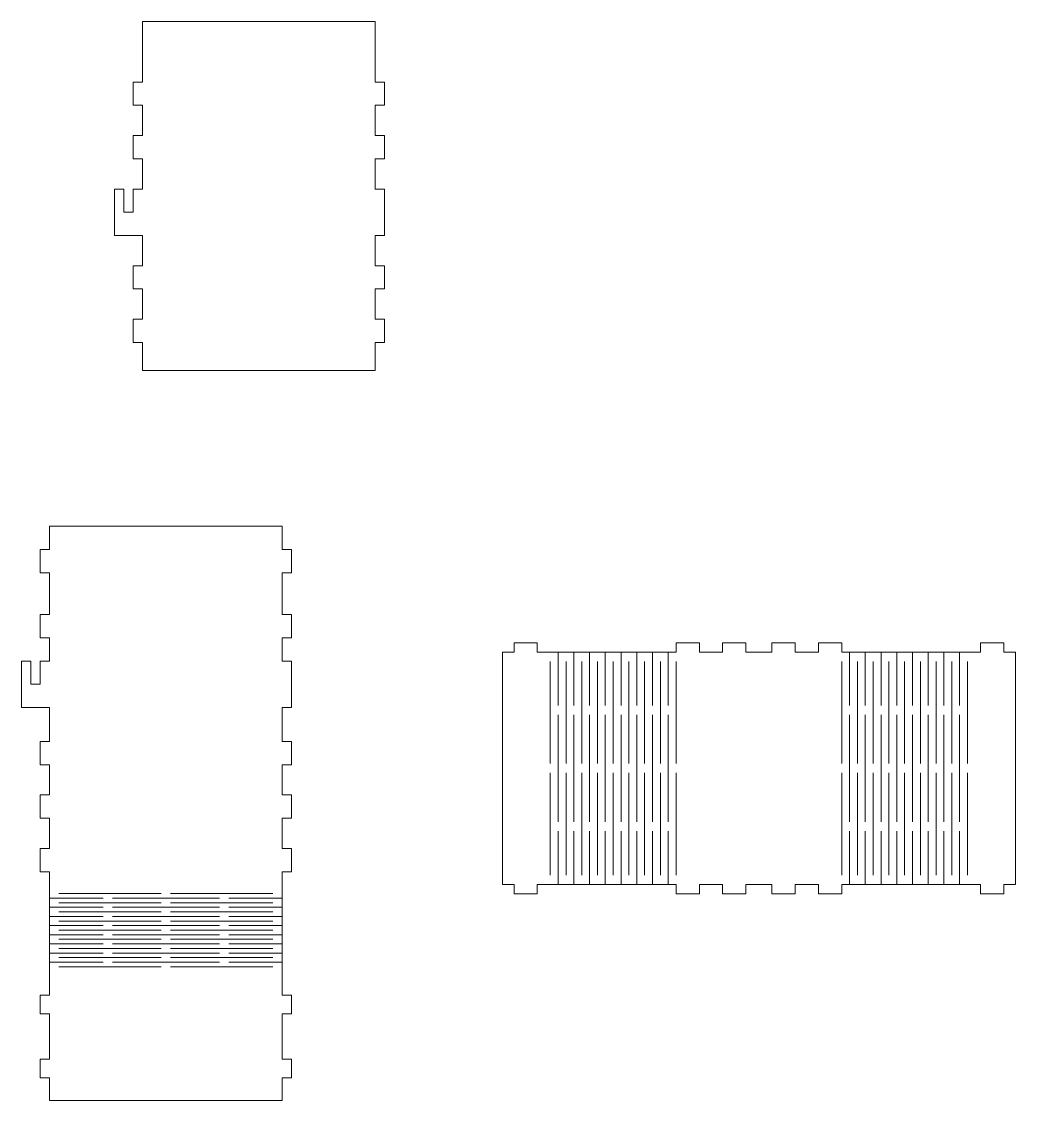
# Model space of a CAD drawing. Header units: millimetres. Extents: x -922 to 947, y -359 to 935.
# Drawn here: x -452.7 to -25.6, y 470.6 to 934.6 of the extents above; entities that cross this region are included whole.
import ezdxf

# ---------------------------------------------------------------- set-up
doc = ezdxf.new("R2010")
doc.units = ezdxf.units.MM
doc.header["$MEASUREMENT"] = 0
doc.layers.add('Layer 1', color=7, linetype='Continuous')

msp = doc.modelspace()

# ---------------------------------------------------------------- linework, layer by layer
at = {"layer": 'Layer 1', "color": 175, "lineweight": 18}
for points, knots in [([(-300.7872, 806.5556), (-300.7872, 806.5556), (-296.7871, 806.5556), (-296.7871, 806.5556), (-296.7871, 806.5556), (-296.7871, 806.5556), (-296.7871, 796.5556), (-296.7871, 796.5556), (-296.7871, 796.5556), (-296.7871, 796.5556), (-300.7872, 796.5556), (-300.7872, 796.5556), (-300.7872, 796.5556), (-300.7872, 796.5556), (-300.7872, 784.5556), (-300.7872, 784.5556), (-300.7872, 784.5556), (-300.7872, 784.5556), (-400.7871, 784.5556), (-400.7871, 784.5556), (-400.7871, 784.5556), (-400.7871, 784.5556), (-400.7871, 796.5556), (-400.7871, 796.5556), (-400.7871, 796.5556), (-400.7871, 796.5556), (-404.7871, 796.5556), (-404.7871, 796.5556), (-404.7871, 796.5556), (-404.7871, 796.5556), (-404.7871, 806.5556), (-404.7871, 806.5556), (-404.7871, 806.5556), (-404.7871, 806.5556), (-400.7871, 806.5556), (-400.7871, 806.5556), (-400.7871, 806.5556), (-400.7871, 806.5556), (-400.7871, 819.5556), (-400.7871, 819.5556), (-400.7871, 819.5556), (-400.7871, 819.5556), (-404.7871, 819.5556), (-404.7871, 819.5556), (-404.7871, 819.5556), (-404.7871, 819.5556), (-404.7871, 829.5556), (-404.7871, 829.5556), (-404.7871, 829.5556), (-404.7871, 829.5556), (-400.7871, 829.5556), (-400.7871, 829.5556), (-400.7871, 829.5556), (-400.7871, 829.5556), (-400.7871, 842.5556), (-400.7871, 842.5556), (-400.7871, 842.5556), (-400.7871, 842.5556), (-404.7871, 842.5556), (-404.7871, 842.5556), (-404.7871, 842.5556), (-404.7871, 842.5556), (-412.7872, 842.5556), (-412.7872, 842.5556), (-412.7872, 842.5556), (-412.7872, 842.5556), (-412.7872, 862.5556), (-412.7872, 862.5556), (-412.7872, 862.5556), (-412.7872, 862.5556), (-408.7871, 862.5556), (-408.7871, 862.5556), (-408.7871, 862.5556), (-408.7871, 862.5556), (-408.7871, 852.5556), (-408.7871, 852.5556), (-408.7871, 852.5556), (-408.7871, 852.5556), (-404.7871, 852.5556), (-404.7871, 852.5556), (-404.7871, 852.5556), (-404.7871, 852.5556), (-404.7871, 862.5556), (-404.7871, 862.5556), (-404.7871, 862.5556), (-404.7871, 862.5556), (-400.7871, 862.5556), (-400.7871, 862.5556), (-400.7871, 862.5556), (-400.7871, 862.5556), (-400.7871, 875.5556), (-400.7871, 875.5556), (-400.7871, 875.5556), (-400.7871, 875.5556), (-404.7871, 875.5556), (-404.7871, 875.5556), (-404.7871, 875.5556), (-404.7871, 875.5556), (-404.7871, 885.5556), (-404.7871, 885.5556), (-404.7871, 885.5556), (-404.7871, 885.5556), (-400.7871, 885.5556), (-400.7871, 885.5556), (-400.7871, 885.5556), (-400.7871, 885.5556), (-400.7871, 898.5556), (-400.7871, 898.5556), (-400.7871, 898.5556), (-400.7871, 898.5556), (-404.7871, 898.5556), (-404.7871, 898.5556), (-404.7871, 898.5556), (-404.7871, 898.5556), (-404.7871, 908.5556), (-404.7871, 908.5556), (-404.7871, 908.5556), (-404.7871, 908.5556), (-400.7871, 908.5556), (-400.7871, 908.5556), (-400.7871, 908.5556), (-400.7871, 908.5556), (-400.7871, 934.5556), (-400.7871, 934.5556), (-400.7871, 934.5556), (-400.7871, 934.5556), (-300.7872, 934.5556), (-300.7872, 934.5556), (-300.7872, 934.5556), (-300.7872, 934.5556), (-300.7872, 908.5556), (-300.7872, 908.5556), (-300.7872, 908.5556), (-300.7872, 908.5556), (-296.7871, 908.5556), (-296.7871, 908.5556), (-296.7871, 908.5556), (-296.7871, 908.5556), (-296.7871, 898.5556), (-296.7871, 898.5556), (-296.7871, 898.5556), (-296.7871, 898.5556), (-300.7872, 898.5556), (-300.7872, 898.5556), (-300.7872, 898.5556), (-300.7872, 898.5556), (-300.7872, 885.5556), (-300.7872, 885.5556), (-300.7872, 885.5556), (-300.7872, 885.5556), (-296.7871, 885.5556), (-296.7871, 885.5556), (-296.7871, 885.5556), (-296.7871, 885.5556), (-296.7871, 875.5556), (-296.7871, 875.5556), (-296.7871, 875.5556), (-296.7871, 875.5556), (-300.7872, 875.5556), (-300.7872, 875.5556), (-300.7872, 875.5556), (-300.7872, 875.5556), (-300.7872, 862.5556), (-300.7872, 862.5556), (-300.7872, 862.5556), (-300.7872, 862.5556), (-296.7871, 862.5556), (-296.7871, 862.5556), (-296.7871, 862.5556), (-296.7871, 862.5556), (-296.7871, 842.5556), (-296.7871, 842.5556), (-296.7871, 842.5556), (-296.7871, 842.5556), (-300.7872, 842.5556), (-300.7872, 842.5556), (-300.7872, 842.5556), (-300.7872, 842.5556), (-300.7872, 829.5556), (-300.7872, 829.5556), (-300.7872, 829.5556), (-300.7872, 829.5556), (-296.7871, 829.5556), (-296.7871, 829.5556), (-296.7871, 829.5556), (-296.7871, 829.5556), (-296.7871, 819.5556), (-296.7871, 819.5556), (-296.7871, 819.5556), (-296.7871, 819.5556), (-300.7872, 819.5556), (-300.7872, 819.5556), (-300.7872, 819.5556), (-300.7872, 819.5556), (-300.7872, 806.5556), (-300.7872, 806.5556)], [0, 0, 0, 0, 0.02, 0.02, 0.02, 0.02, 0.04, 0.04, 0.04, 0.04, 0.06, 0.06, 0.06, 0.06, 0.08, 0.08, 0.08, 0.08, 0.1, 0.1, 0.1, 0.1, 0.12, 0.12, 0.12, 0.12, 0.14, 0.14, 0.14, 0.14, 0.16, 0.16, 0.16, 0.16, 0.18, 0.18, 0.18, 0.18, 0.2, 0.2, 0.2, 0.2, 0.22, 0.22, 0.22, 0.22, 0.24, 0.24, 0.24, 0.24, 0.26, 0.26, 0.26, 0.26, 0.28, 0.28, 0.28, 0.28, 0.3, 0.3, 0.3, 0.3, 0.32, 0.32, 0.32, 0.32, 0.34, 0.34, 0.34, 0.34, 0.36, 0.36, 0.36, 0.36, 0.38, 0.38, 0.38, 0.38, 0.4, 0.4, 0.4, 0.4, 0.42, 0.42, 0.42, 0.42, 0.44, 0.44, 0.44, 0.44, 0.46, 0.46, 0.46, 0.46, 0.48, 0.48, 0.48, 0.48, 0.5, 0.5, 0.5, 0.5, 0.52, 0.52, 0.52, 0.52, 0.54, 0.54, 0.54, 0.54, 0.56, 0.56, 0.56, 0.56, 0.58, 0.58, 0.58, 0.58, 0.6, 0.6, 0.6, 0.6, 0.62, 0.62, 0.62, 0.62, 0.64, 0.64, 0.64, 0.64, 0.66, 0.66, 0.66, 0.66, 0.68, 0.68, 0.68, 0.68, 0.7, 0.7, 0.7, 0.7, 0.72, 0.72, 0.72, 0.72, 0.74, 0.74, 0.74, 0.74, 0.76, 0.76, 0.76, 0.76, 0.78, 0.78, 0.78, 0.78, 0.8, 0.8, 0.8, 0.8, 0.82, 0.82, 0.82, 0.82, 0.84, 0.84, 0.84, 0.84, 0.86, 0.86, 0.86, 0.86, 0.88, 0.88, 0.88, 0.88, 0.9, 0.9, 0.9, 0.9, 0.92, 0.92, 0.92, 0.92, 0.94, 0.94, 0.94, 0.94, 0.96, 0.96, 0.96, 0.96, 1, 1, 1, 1]), ([(-440.7295, 717.5556), (-440.7295, 717.5556), (-340.7295, 717.5556), (-340.7295, 717.5556), (-340.7295, 717.5556), (-340.7295, 717.5556), (-340.7295, 707.5556), (-340.7295, 707.5556), (-340.7295, 707.5556), (-340.7295, 707.5556), (-336.7296, 707.5556), (-336.7296, 707.5556), (-336.7296, 707.5556), (-336.7296, 707.5556), (-336.7296, 697.5556), (-336.7296, 697.5556), (-336.7296, 697.5556), (-336.7296, 697.5556), (-340.7295, 697.5556), (-340.7295, 697.5556), (-340.7295, 697.5556), (-340.7295, 697.5556), (-340.7295, 679.5556), (-340.7295, 679.5556), (-340.7295, 679.5556), (-340.7295, 679.5556), (-336.7296, 679.5556), (-336.7296, 679.5556), (-336.7296, 679.5556), (-336.7296, 679.5556), (-336.7296, 669.5556), (-336.7296, 669.5556), (-336.7296, 669.5556), (-336.7296, 669.5556), (-340.7295, 669.5556), (-340.7295, 669.5556), (-340.7295, 669.5556), (-340.7295, 669.5556), (-340.7295, 659.5556), (-340.7295, 659.5556), (-340.7295, 659.5556), (-340.7295, 659.5556), (-336.7296, 659.5556), (-336.7296, 659.5556), (-336.7296, 659.5556), (-336.7296, 659.5556), (-336.7296, 639.5556), (-336.7296, 639.5556), (-336.7296, 639.5556), (-336.7296, 639.5556), (-340.7295, 639.5556), (-340.7295, 639.5556), (-340.7295, 639.5556), (-340.7295, 639.5556), (-340.7295, 624.9813), (-340.7295, 624.9813), (-340.7295, 624.9813), (-340.7295, 624.9813), (-336.7296, 624.9813), (-336.7296, 624.9813), (-336.7296, 624.9813), (-336.7296, 624.9813), (-336.7296, 614.9813), (-336.7296, 614.9813), (-336.7296, 614.9813), (-336.7296, 614.9813), (-340.7295, 614.9813), (-340.7295, 614.9813), (-340.7295, 614.9813), (-340.7295, 614.9813), (-340.7295, 601.9813), (-340.7295, 601.9813), (-340.7295, 601.9813), (-340.7295, 601.9813), (-336.7296, 601.9813), (-336.7296, 601.9813), (-336.7296, 601.9813), (-336.7296, 601.9813), (-336.7296, 591.9813), (-336.7296, 591.9813), (-336.7296, 591.9813), (-336.7296, 591.9813), (-340.7295, 591.9813), (-340.7295, 591.9813), (-340.7295, 591.9813), (-340.7295, 591.9813), (-340.7295, 578.9813), (-340.7295, 578.9813), (-340.7295, 578.9813), (-340.7295, 578.9813), (-336.7296, 578.9813), (-336.7296, 578.9813), (-336.7296, 578.9813), (-336.7296, 578.9813), (-336.7296, 568.9813), (-336.7296, 568.9813), (-336.7296, 568.9813), (-336.7296, 568.9813), (-340.7295, 568.9813), (-340.7295, 568.9813), (-340.7295, 568.9813), (-340.7295, 568.9813), (-340.7295, 559.5556), (-340.7295, 559.5556), (-340.7295, 559.5556), (-340.7295, 559.5556), (-340.7295, 528.1157), (-340.7295, 528.1157), (-340.7295, 528.1157), (-340.7295, 528.1157), (-340.7295, 515.8656), (-340.7295, 515.8656), (-340.7295, 515.8656), (-340.7295, 515.8656), (-336.7296, 515.8656), (-336.7296, 515.8656), (-336.7296, 515.8656), (-336.7296, 515.8656), (-336.7296, 507.8656), (-336.7296, 507.8656), (-336.7296, 507.8656), (-336.7296, 507.8656), (-340.7295, 507.8656), (-340.7295, 507.8656), (-340.7295, 507.8656), (-340.7295, 507.8656), (-340.7295, 488.3656), (-340.7295, 488.3656), (-340.7295, 488.3656), (-340.7295, 488.3656), (-336.7296, 488.3656), (-336.7296, 488.3656), (-336.7296, 488.3656), (-336.7296, 488.3656), (-336.7296, 480.3656), (-336.7296, 480.3656), (-336.7296, 480.3656), (-336.7296, 480.3656), (-340.7295, 480.3656), (-340.7295, 480.3656), (-340.7295, 480.3656), (-340.7295, 480.3656), (-340.7295, 470.6155), (-340.7295, 470.6155), (-340.7295, 470.6155), (-340.7295, 470.6155), (-440.7295, 470.6155), (-440.7295, 470.6155), (-440.7295, 470.6155), (-440.7295, 470.6155), (-440.7295, 480.3656), (-440.7295, 480.3656), (-440.7295, 480.3656), (-440.7295, 480.3656), (-444.7296, 480.3656), (-444.7296, 480.3656), (-444.7296, 480.3656), (-444.7296, 480.3656), (-444.7296, 488.3656), (-444.7296, 488.3656), (-444.7296, 488.3656), (-444.7296, 488.3656), (-440.7295, 488.3656), (-440.7295, 488.3656), (-440.7295, 488.3656), (-440.7295, 488.3656), (-440.7295, 507.8656), (-440.7295, 507.8656), (-440.7295, 507.8656), (-440.7295, 507.8656), (-444.7296, 507.8656), (-444.7296, 507.8656), (-444.7296, 507.8656), (-444.7296, 507.8656), (-444.7296, 515.8656), (-444.7296, 515.8656), (-444.7296, 515.8656), (-444.7296, 515.8656), (-440.7295, 515.8656), (-440.7295, 515.8656), (-440.7295, 515.8656), (-440.7295, 515.8656), (-440.7295, 528.1157), (-440.7295, 528.1157), (-440.7295, 528.1157), (-440.7295, 528.1157), (-440.7295, 559.5556), (-440.7295, 559.5556), (-440.7295, 559.5556), (-440.7295, 559.5556), (-440.7295, 568.9813), (-440.7295, 568.9813), (-440.7295, 568.9813), (-440.7295, 568.9813), (-444.7296, 568.9813), (-444.7296, 568.9813), (-444.7296, 568.9813), (-444.7296, 568.9813), (-444.7296, 578.9813), (-444.7296, 578.9813), (-444.7296, 578.9813), (-444.7296, 578.9813), (-440.7295, 578.9813), (-440.7295, 578.9813), (-440.7295, 578.9813), (-440.7295, 578.9813), (-440.7295, 591.9813), (-440.7295, 591.9813), (-440.7295, 591.9813), (-440.7295, 591.9813), (-444.7296, 591.9813), (-444.7296, 591.9813), (-444.7296, 591.9813), (-444.7296, 591.9813), (-444.7296, 601.9813), (-444.7296, 601.9813), (-444.7296, 601.9813), (-444.7296, 601.9813), (-440.7295, 601.9813), (-440.7295, 601.9813), (-440.7295, 601.9813), (-440.7295, 601.9813), (-440.7295, 614.9813), (-440.7295, 614.9813), (-440.7295, 614.9813), (-440.7295, 614.9813), (-444.7296, 614.9813), (-444.7296, 614.9813), (-444.7296, 614.9813), (-444.7296, 614.9813), (-444.7296, 624.9813), (-444.7296, 624.9813), (-444.7296, 624.9813), (-444.7296, 624.9813), (-440.7295, 624.9813), (-440.7295, 624.9813), (-440.7295, 624.9813), (-440.7295, 624.9813), (-440.7295, 639.5556), (-440.7295, 639.5556), (-440.7295, 639.5556), (-440.7295, 639.5556), (-444.7296, 639.5556), (-444.7296, 639.5556), (-444.7296, 639.5556), (-444.7296, 639.5556), (-452.7295, 639.5556), (-452.7295, 639.5556), (-452.7295, 639.5556), (-452.7295, 639.5556), (-452.7295, 659.5556), (-452.7295, 659.5556), (-452.7295, 659.5556), (-452.7295, 659.5556), (-448.7296, 659.5556), (-448.7296, 659.5556), (-448.7296, 659.5556), (-448.7296, 659.5556), (-448.7296, 649.5556), (-448.7296, 649.5556), (-448.7296, 649.5556), (-448.7296, 649.5556), (-444.7296, 649.5556), (-444.7296, 649.5556), (-444.7296, 649.5556), (-444.7296, 649.5556), (-444.7296, 659.5556), (-444.7296, 659.5556), (-444.7296, 659.5556), (-444.7296, 659.5556), (-440.7295, 659.5556), (-440.7295, 659.5556), (-440.7295, 659.5556), (-440.7295, 659.5556), (-440.7295, 669.5556), (-440.7295, 669.5556), (-440.7295, 669.5556), (-440.7295, 669.5556), (-444.7296, 669.5556), (-444.7296, 669.5556), (-444.7296, 669.5556), (-444.7296, 669.5556), (-444.7296, 679.5556), (-444.7296, 679.5556), (-444.7296, 679.5556), (-444.7296, 679.5556), (-440.7295, 679.5556), (-440.7295, 679.5556), (-440.7295, 679.5556), (-440.7295, 679.5556), (-440.7295, 697.5556), (-440.7295, 697.5556), (-440.7295, 697.5556), (-440.7295, 697.5556), (-444.7296, 697.5556), (-444.7296, 697.5556), (-444.7296, 697.5556), (-444.7296, 697.5556), (-444.7296, 707.5556), (-444.7296, 707.5556), (-444.7296, 707.5556), (-444.7296, 707.5556), (-440.7295, 707.5556), (-440.7295, 707.5556), (-440.7295, 707.5556), (-440.7295, 707.5556), (-440.7295, 717.5556), (-440.7295, 717.5556)], [0, 0, 0, 0, 0.01282051, 0.01282051, 0.01282051, 0.01282051, 0.02564103, 0.02564103, 0.02564103, 0.02564103, 0.03846154, 0.03846154, 0.03846154, 0.03846154, 0.05128205, 0.05128205, 0.05128205, 0.05128205, 0.06410256, 0.06410256, 0.06410256, 0.06410256, 0.07692308, 0.07692308, 0.07692308, 0.07692308, 0.08974359, 0.08974359, 0.08974359, 0.08974359, 0.1025641, 0.1025641, 0.1025641, 0.1025641, 0.11538462, 0.11538462, 0.11538462, 0.11538462, 0.12820513, 0.12820513, 0.12820513, 0.12820513, 0.14102564, 0.14102564, 0.14102564, 0.14102564, 0.15384615, 0.15384615, 0.15384615, 0.15384615, 0.16666667, 0.16666667, 0.16666667, 0.16666667, 0.17948718, 0.17948718, 0.17948718, 0.17948718, 0.19230769, 0.19230769, 0.19230769, 0.19230769, 0.20512821, 0.20512821, 0.20512821, 0.20512821, 0.21794872, 0.21794872, 0.21794872, 0.21794872, 0.23076923, 0.23076923, 0.23076923, 0.23076923, 0.24358974, 0.24358974, 0.24358974, 0.24358974, 0.25641026, 0.25641026, 0.25641026, 0.25641026, 0.26923077, 0.26923077, 0.26923077, 0.26923077, 0.28205128, 0.28205128, 0.28205128, 0.28205128, 0.29487179, 0.29487179, 0.29487179, 0.29487179, 0.30769231, 0.30769231, 0.30769231, 0.30769231, 0.32051282, 0.32051282, 0.32051282, 0.32051282, 0.33333333, 0.33333333, 0.33333333, 0.33333333, 0.34615385, 0.34615385, 0.34615385, 0.34615385, 0.35897436, 0.35897436, 0.35897436, 0.35897436, 0.37179487, 0.37179487, 0.37179487, 0.37179487, 0.38461538, 0.38461538, 0.38461538, 0.38461538, 0.3974359, 0.3974359, 0.3974359, 0.3974359, 0.41025641, 0.41025641, 0.41025641, 0.41025641, 0.42307692, 0.42307692, 0.42307692, 0.42307692, 0.43589744, 0.43589744, 0.43589744, 0.43589744, 0.44871795, 0.44871795, 0.44871795, 0.44871795, 0.46153846, 0.46153846, 0.46153846, 0.46153846, 0.47435897, 0.47435897, 0.47435897, 0.47435897, 0.48717949, 0.48717949, 0.48717949, 0.48717949, 0.5, 0.5, 0.5, 0.5, 0.51282051, 0.51282051, 0.51282051, 0.51282051, 0.52564103, 0.52564103, 0.52564103, 0.52564103, 0.53846154, 0.53846154, 0.53846154, 0.53846154, 0.55128205, 0.55128205, 0.55128205, 0.55128205, 0.56410256, 0.56410256, 0.56410256, 0.56410256, 0.57692308, 0.57692308, 0.57692308, 0.57692308, 0.58974359, 0.58974359, 0.58974359, 0.58974359, 0.6025641, 0.6025641, 0.6025641, 0.6025641, 0.61538462, 0.61538462, 0.61538462, 0.61538462, 0.62820513, 0.62820513, 0.62820513, 0.62820513, 0.64102564, 0.64102564, 0.64102564, 0.64102564, 0.65384615, 0.65384615, 0.65384615, 0.65384615, 0.66666667, 0.66666667, 0.66666667, 0.66666667, 0.67948718, 0.67948718, 0.67948718, 0.67948718, 0.69230769, 0.69230769, 0.69230769, 0.69230769, 0.70512821, 0.70512821, 0.70512821, 0.70512821, 0.71794872, 0.71794872, 0.71794872, 0.71794872, 0.73076923, 0.73076923, 0.73076923, 0.73076923, 0.74358974, 0.74358974, 0.74358974, 0.74358974, 0.75641026, 0.75641026, 0.75641026, 0.75641026, 0.76923077, 0.76923077, 0.76923077, 0.76923077, 0.78205128, 0.78205128, 0.78205128, 0.78205128, 0.79487179, 0.79487179, 0.79487179, 0.79487179, 0.80769231, 0.80769231, 0.80769231, 0.80769231, 0.82051282, 0.82051282, 0.82051282, 0.82051282, 0.83333333, 0.83333333, 0.83333333, 0.83333333, 0.84615385, 0.84615385, 0.84615385, 0.84615385, 0.85897436, 0.85897436, 0.85897436, 0.85897436, 0.87179487, 0.87179487, 0.87179487, 0.87179487, 0.88461538, 0.88461538, 0.88461538, 0.88461538, 0.8974359, 0.8974359, 0.8974359, 0.8974359, 0.91025641, 0.91025641, 0.91025641, 0.91025641, 0.92307692, 0.92307692, 0.92307692, 0.92307692, 0.93589744, 0.93589744, 0.93589744, 0.93589744, 0.94871795, 0.94871795, 0.94871795, 0.94871795, 0.96153846, 0.96153846, 0.96153846, 0.96153846, 0.97435897, 0.97435897, 0.97435897, 0.97435897, 1, 1, 1, 1]), ([(-30.6076, 559.4346), (-30.6076, 559.4346), (-40.6075, 559.4346), (-40.6075, 559.4346), (-40.6075, 559.4346), (-40.6075, 559.4346), (-40.6075, 563.4346), (-40.6075, 563.4346), (-40.6075, 563.4346), (-40.6075, 563.4346), (-46.1894, 563.4346), (-46.1894, 563.4346), (-46.1894, 563.4346), (-46.1894, 563.4346), (-100.2694, 563.4346), (-100.2694, 563.4346), (-100.2694, 563.4346), (-100.2694, 563.4346), (-100.2694, 559.4346), (-100.2694, 559.4346), (-100.2694, 559.4346), (-100.2694, 559.4346), (-110.2693, 559.4346), (-110.2693, 559.4346), (-110.2693, 559.4346), (-110.2693, 559.4346), (-110.2693, 563.4346), (-110.2693, 563.4346), (-110.2693, 563.4346), (-110.2693, 563.4346), (-120.2694, 563.4346), (-120.2694, 563.4346), (-120.2694, 563.4346), (-120.2694, 563.4346), (-120.2694, 559.4346), (-120.2694, 559.4346), (-120.2694, 559.4346), (-120.2694, 559.4346), (-130.2693, 559.4346), (-130.2693, 559.4346), (-130.2693, 559.4346), (-130.2693, 559.4346), (-130.2693, 563.4346), (-130.2693, 563.4346), (-130.2693, 563.4346), (-130.2693, 563.4346), (-141.4334, 563.4346), (-141.4334, 563.4346), (-141.4334, 563.4346), (-141.4334, 563.4346), (-141.4334, 559.4346), (-141.4334, 559.4346), (-141.4334, 559.4346), (-141.4334, 559.4346), (-151.4335, 559.4346), (-151.4335, 559.4346), (-151.4335, 559.4346), (-151.4335, 559.4346), (-151.4335, 563.4346), (-151.4335, 563.4346), (-151.4335, 563.4346), (-151.4335, 563.4346), (-161.4334, 563.4346), (-161.4334, 563.4346), (-161.4334, 563.4346), (-161.4334, 563.4346), (-161.4334, 559.4346), (-161.4334, 559.4346), (-161.4334, 559.4346), (-161.4334, 559.4346), (-171.4335, 559.4346), (-171.4335, 559.4346), (-171.4335, 559.4346), (-171.4335, 559.4346), (-171.4335, 563.4346), (-171.4335, 563.4346), (-171.4335, 563.4346), (-171.4335, 563.4346), (-225.5134, 563.4346), (-225.5134, 563.4346), (-225.5134, 563.4346), (-225.5134, 563.4346), (-231.0953, 563.4346), (-231.0953, 563.4346), (-231.0953, 563.4346), (-231.0953, 563.4346), (-231.0953, 559.4346), (-231.0953, 559.4346), (-231.0953, 559.4346), (-231.0953, 559.4346), (-241.0954, 559.4346), (-241.0954, 559.4346), (-241.0954, 559.4346), (-241.0954, 559.4346), (-241.0954, 563.4346), (-241.0954, 563.4346), (-241.0954, 563.4346), (-241.0954, 563.4346), (-246.0953, 563.4346), (-246.0953, 563.4346), (-246.0953, 563.4346), (-246.0953, 563.4346), (-246.0953, 663.4346), (-246.0953, 663.4346), (-246.0953, 663.4346), (-246.0953, 663.4346), (-241.0954, 663.4346), (-241.0954, 663.4346), (-241.0954, 663.4346), (-241.0954, 663.4346), (-241.0954, 667.4346), (-241.0954, 667.4346), (-241.0954, 667.4346), (-241.0954, 667.4346), (-231.0953, 667.4346), (-231.0953, 667.4346), (-231.0953, 667.4346), (-231.0953, 667.4346), (-231.0953, 663.4346), (-231.0953, 663.4346), (-231.0953, 663.4346), (-231.0953, 663.4346), (-225.5134, 663.4346), (-225.5134, 663.4346), (-225.5134, 663.4346), (-225.5134, 663.4346), (-171.4335, 663.4346), (-171.4335, 663.4346), (-171.4335, 663.4346), (-171.4335, 663.4346), (-171.4335, 667.4346), (-171.4335, 667.4346), (-171.4335, 667.4346), (-171.4335, 667.4346), (-161.4334, 667.4346), (-161.4334, 667.4346), (-161.4334, 667.4346), (-161.4334, 667.4346), (-161.4334, 663.4346), (-161.4334, 663.4346), (-161.4334, 663.4346), (-161.4334, 663.4346), (-151.4335, 663.4346), (-151.4335, 663.4346), (-151.4335, 663.4346), (-151.4335, 663.4346), (-151.4335, 667.4346), (-151.4335, 667.4346), (-151.4335, 667.4346), (-151.4335, 667.4346), (-141.4334, 667.4346), (-141.4334, 667.4346), (-141.4334, 667.4346), (-141.4334, 667.4346), (-141.4334, 663.4346), (-141.4334, 663.4346), (-141.4334, 663.4346), (-141.4334, 663.4346), (-130.2693, 663.4346), (-130.2693, 663.4346), (-130.2693, 663.4346), (-130.2693, 663.4346), (-130.2693, 667.4346), (-130.2693, 667.4346), (-130.2693, 667.4346), (-130.2693, 667.4346), (-120.2694, 667.4346), (-120.2694, 667.4346), (-120.2694, 667.4346), (-120.2694, 667.4346), (-120.2694, 663.4346), (-120.2694, 663.4346), (-120.2694, 663.4346), (-120.2694, 663.4346), (-110.2693, 663.4346), (-110.2693, 663.4346), (-110.2693, 663.4346), (-110.2693, 663.4346), (-110.2693, 667.4346), (-110.2693, 667.4346), (-110.2693, 667.4346), (-110.2693, 667.4346), (-100.2694, 667.4346), (-100.2694, 667.4346), (-100.2694, 667.4346), (-100.2694, 667.4346), (-100.2694, 663.4346), (-100.2694, 663.4346), (-100.2694, 663.4346), (-100.2694, 663.4346), (-46.1894, 663.4346), (-46.1894, 663.4346), (-46.1894, 663.4346), (-46.1894, 663.4346), (-40.6075, 663.4346), (-40.6075, 663.4346), (-40.6075, 663.4346), (-40.6075, 663.4346), (-40.6075, 667.4346), (-40.6075, 667.4346), (-40.6075, 667.4346), (-40.6075, 667.4346), (-30.6076, 667.4346), (-30.6076, 667.4346), (-30.6076, 667.4346), (-30.6076, 667.4346), (-30.6076, 663.4346), (-30.6076, 663.4346), (-30.6076, 663.4346), (-30.6076, 663.4346), (-25.6075, 663.4346), (-25.6075, 663.4346), (-25.6075, 663.4346), (-25.6075, 663.4346), (-25.6075, 563.4346), (-25.6075, 563.4346), (-25.6075, 563.4346), (-25.6075, 563.4346), (-30.6076, 563.4346), (-30.6076, 563.4346), (-30.6076, 563.4346), (-30.6076, 563.4346), (-30.6076, 559.4346), (-30.6076, 559.4346)], [0, 0, 0, 0, 0.01754386, 0.01754386, 0.01754386, 0.01754386, 0.03508772, 0.03508772, 0.03508772, 0.03508772, 0.05263158, 0.05263158, 0.05263158, 0.05263158, 0.07017544, 0.07017544, 0.07017544, 0.07017544, 0.0877193, 0.0877193, 0.0877193, 0.0877193, 0.10526316, 0.10526316, 0.10526316, 0.10526316, 0.12280702, 0.12280702, 0.12280702, 0.12280702, 0.14035088, 0.14035088, 0.14035088, 0.14035088, 0.15789474, 0.15789474, 0.15789474, 0.15789474, 0.1754386, 0.1754386, 0.1754386, 0.1754386, 0.19298246, 0.19298246, 0.19298246, 0.19298246, 0.21052632, 0.21052632, 0.21052632, 0.21052632, 0.22807018, 0.22807018, 0.22807018, 0.22807018, 0.24561404, 0.24561404, 0.24561404, 0.24561404, 0.26315789, 0.26315789, 0.26315789, 0.26315789, 0.28070175, 0.28070175, 0.28070175, 0.28070175, 0.29824561, 0.29824561, 0.29824561, 0.29824561, 0.31578947, 0.31578947, 0.31578947, 0.31578947, 0.33333333, 0.33333333, 0.33333333, 0.33333333, 0.35087719, 0.35087719, 0.35087719, 0.35087719, 0.36842105, 0.36842105, 0.36842105, 0.36842105, 0.38596491, 0.38596491, 0.38596491, 0.38596491, 0.40350877, 0.40350877, 0.40350877, 0.40350877, 0.42105263, 0.42105263, 0.42105263, 0.42105263, 0.43859649, 0.43859649, 0.43859649, 0.43859649, 0.45614035, 0.45614035, 0.45614035, 0.45614035, 0.47368421, 0.47368421, 0.47368421, 0.47368421, 0.49122807, 0.49122807, 0.49122807, 0.49122807, 0.50877193, 0.50877193, 0.50877193, 0.50877193, 0.52631579, 0.52631579, 0.52631579, 0.52631579, 0.54385965, 0.54385965, 0.54385965, 0.54385965, 0.56140351, 0.56140351, 0.56140351, 0.56140351, 0.57894737, 0.57894737, 0.57894737, 0.57894737, 0.59649123, 0.59649123, 0.59649123, 0.59649123, 0.61403509, 0.61403509, 0.61403509, 0.61403509, 0.63157895, 0.63157895, 0.63157895, 0.63157895, 0.64912281, 0.64912281, 0.64912281, 0.64912281, 0.66666667, 0.66666667, 0.66666667, 0.66666667, 0.68421053, 0.68421053, 0.68421053, 0.68421053, 0.70175439, 0.70175439, 0.70175439, 0.70175439, 0.71929825, 0.71929825, 0.71929825, 0.71929825, 0.73684211, 0.73684211, 0.73684211, 0.73684211, 0.75438596, 0.75438596, 0.75438596, 0.75438596, 0.77192982, 0.77192982, 0.77192982, 0.77192982, 0.78947368, 0.78947368, 0.78947368, 0.78947368, 0.80701754, 0.80701754, 0.80701754, 0.80701754, 0.8245614, 0.8245614, 0.8245614, 0.8245614, 0.84210526, 0.84210526, 0.84210526, 0.84210526, 0.85964912, 0.85964912, 0.85964912, 0.85964912, 0.87719298, 0.87719298, 0.87719298, 0.87719298, 0.89473684, 0.89473684, 0.89473684, 0.89473684, 0.9122807, 0.9122807, 0.9122807, 0.9122807, 0.92982456, 0.92982456, 0.92982456, 0.92982456, 0.94736842, 0.94736842, 0.94736842, 0.94736842, 0.96491228, 0.96491228, 0.96491228, 0.96491228, 1, 1, 1, 1])]:
    msp.add_open_spline(points, degree=3, knots=knots, dxfattribs=at)
at = {"layer": 'Layer 1', "color": 20, "lineweight": 18}
for points in [[(-222.1334, 663.4346), (-222.1334, 663.4346), (-222.1334, 640.4346), (-222.1334, 640.4346)], [(-215.3734, 663.4346), (-215.3734, 663.4346), (-215.3734, 640.4346), (-215.3734, 640.4346)], [(-208.6134, 663.4346), (-208.6134, 663.4346), (-208.6134, 640.4346), (-208.6134, 640.4346)], [(-201.8535, 663.4346), (-201.8535, 663.4346), (-201.8535, 640.4346), (-201.8535, 640.4346)], [(-195.0935, 663.4346), (-195.0935, 663.4346), (-195.0935, 640.4346), (-195.0935, 640.4346)], [(-188.3335, 663.4346), (-188.3335, 663.4346), (-188.3335, 640.4346), (-188.3335, 640.4346)], [(-181.5735, 663.4346), (-181.5735, 663.4346), (-181.5735, 640.4346), (-181.5735, 640.4346)], [(-174.8135, 663.4346), (-174.8135, 663.4346), (-174.8135, 640.4346), (-174.8135, 640.4346)], [(-96.8894, 663.4346), (-96.8894, 663.4346), (-96.8894, 640.4346), (-96.8894, 640.4346)], [(-90.1294, 663.4346), (-90.1294, 663.4346), (-90.1294, 640.4346), (-90.1294, 640.4346)], [(-83.3694, 663.4346), (-83.3694, 663.4346), (-83.3694, 640.4346), (-83.3694, 640.4346)], [(-76.6095, 663.4346), (-76.6095, 663.4346), (-76.6095, 640.4346), (-76.6095, 640.4346)], [(-69.8494, 663.4346), (-69.8494, 663.4346), (-69.8494, 640.4346), (-69.8494, 640.4346)], [(-63.0894, 663.4346), (-63.0894, 663.4346), (-63.0894, 640.4346), (-63.0894, 640.4346)], [(-56.3294, 663.4346), (-56.3294, 663.4346), (-56.3294, 640.4346), (-56.3294, 640.4346)], [(-49.5694, 663.4346), (-49.5694, 663.4346), (-49.5694, 640.4346), (-49.5694, 640.4346)], [(-225.5134, 659.4346), (-225.5134, 659.4346), (-225.5134, 615.4346), (-225.5134, 615.4346)], [(-218.7534, 659.4346), (-218.7534, 659.4346), (-218.7534, 615.4346), (-218.7534, 615.4346)], [(-211.9934, 659.4346), (-211.9934, 659.4346), (-211.9934, 615.4346), (-211.9934, 615.4346)], [(-205.2334, 659.4346), (-205.2334, 659.4346), (-205.2334, 615.4346), (-205.2334, 615.4346)], [(-198.4735, 659.4346), (-198.4735, 659.4346), (-198.4735, 615.4346), (-198.4735, 615.4346)], [(-191.7135, 659.4346), (-191.7135, 659.4346), (-191.7135, 615.4346), (-191.7135, 615.4346)], [(-184.9535, 659.4346), (-184.9535, 659.4346), (-184.9535, 615.4346), (-184.9535, 615.4346)], [(-178.1935, 659.4346), (-178.1935, 659.4346), (-178.1935, 615.4346), (-178.1935, 615.4346)], [(-171.4335, 659.4346), (-171.4335, 659.4346), (-171.4335, 615.4346), (-171.4335, 615.4346)], [(-100.2694, 659.4346), (-100.2694, 659.4346), (-100.2694, 615.4346), (-100.2694, 615.4346)], [(-93.5094, 659.4346), (-93.5094, 659.4346), (-93.5094, 615.4346), (-93.5094, 615.4346)], [(-86.7494, 659.4346), (-86.7494, 659.4346), (-86.7494, 615.4346), (-86.7494, 615.4346)], [(-79.9895, 659.4346), (-79.9895, 659.4346), (-79.9895, 615.4346), (-79.9895, 615.4346)], [(-73.2295, 659.4346), (-73.2295, 659.4346), (-73.2295, 615.4346), (-73.2295, 615.4346)], [(-66.4694, 659.4346), (-66.4694, 659.4346), (-66.4694, 615.4346), (-66.4694, 615.4346)], [(-59.7094, 659.4346), (-59.7094, 659.4346), (-59.7094, 615.4346), (-59.7094, 615.4346)], [(-52.9494, 659.4346), (-52.9494, 659.4346), (-52.9494, 615.4346), (-52.9494, 615.4346)], [(-46.1894, 659.4346), (-46.1894, 659.4346), (-46.1894, 615.4346), (-46.1894, 615.4346)], [(-222.1334, 636.4346), (-222.1334, 636.4346), (-222.1334, 590.4346), (-222.1334, 590.4346)], [(-215.3734, 636.4346), (-215.3734, 636.4346), (-215.3734, 590.4346), (-215.3734, 590.4346)], [(-208.6134, 636.4346), (-208.6134, 636.4346), (-208.6134, 590.4346), (-208.6134, 590.4346)], [(-201.8535, 636.4346), (-201.8535, 636.4346), (-201.8535, 590.4346), (-201.8535, 590.4346)], [(-195.0935, 636.4346), (-195.0935, 636.4346), (-195.0935, 590.4346), (-195.0935, 590.4346)], [(-188.3335, 636.4346), (-188.3335, 636.4346), (-188.3335, 590.4346), (-188.3335, 590.4346)], [(-181.5735, 636.4346), (-181.5735, 636.4346), (-181.5735, 590.4346), (-181.5735, 590.4346)], [(-174.8135, 636.4346), (-174.8135, 636.4346), (-174.8135, 590.4346), (-174.8135, 590.4346)], [(-96.8894, 636.4346), (-96.8894, 636.4346), (-96.8894, 590.4346), (-96.8894, 590.4346)], [(-90.1294, 636.4346), (-90.1294, 636.4346), (-90.1294, 590.4346), (-90.1294, 590.4346)], [(-83.3694, 636.4346), (-83.3694, 636.4346), (-83.3694, 590.4346), (-83.3694, 590.4346)], [(-76.6095, 636.4346), (-76.6095, 636.4346), (-76.6095, 590.4346), (-76.6095, 590.4346)], [(-69.8494, 636.4346), (-69.8494, 636.4346), (-69.8494, 590.4346), (-69.8494, 590.4346)], [(-63.0894, 636.4346), (-63.0894, 636.4346), (-63.0894, 590.4346), (-63.0894, 590.4346)], [(-56.3294, 636.4346), (-56.3294, 636.4346), (-56.3294, 590.4346), (-56.3294, 590.4346)], [(-49.5694, 636.4346), (-49.5694, 636.4346), (-49.5694, 590.4346), (-49.5694, 590.4346)], [(-225.5134, 611.4346), (-225.5134, 611.4346), (-225.5134, 567.4346), (-225.5134, 567.4346)], [(-218.7534, 611.4346), (-218.7534, 611.4346), (-218.7534, 567.4346), (-218.7534, 567.4346)], [(-211.9934, 611.4346), (-211.9934, 611.4346), (-211.9934, 567.4346), (-211.9934, 567.4346)], [(-205.2334, 611.4346), (-205.2334, 611.4346), (-205.2334, 567.4346), (-205.2334, 567.4346)], [(-198.4735, 611.4346), (-198.4735, 611.4346), (-198.4735, 567.4346), (-198.4735, 567.4346)], [(-191.7135, 611.4346), (-191.7135, 611.4346), (-191.7135, 567.4346), (-191.7135, 567.4346)], [(-184.9535, 611.4346), (-184.9535, 611.4346), (-184.9535, 567.4346), (-184.9535, 567.4346)], [(-178.1935, 611.4346), (-178.1935, 611.4346), (-178.1935, 567.4346), (-178.1935, 567.4346)], [(-171.4335, 611.4346), (-171.4335, 611.4346), (-171.4335, 567.4346), (-171.4335, 567.4346)], [(-100.2694, 611.4346), (-100.2694, 611.4346), (-100.2694, 567.4346), (-100.2694, 567.4346)], [(-93.5094, 611.4346), (-93.5094, 611.4346), (-93.5094, 567.4346), (-93.5094, 567.4346)], [(-86.7494, 611.4346), (-86.7494, 611.4346), (-86.7494, 567.4346), (-86.7494, 567.4346)], [(-79.9895, 611.4346), (-79.9895, 611.4346), (-79.9895, 567.4346), (-79.9895, 567.4346)], [(-73.2295, 611.4346), (-73.2295, 611.4346), (-73.2295, 567.4346), (-73.2295, 567.4346)], [(-66.4694, 611.4346), (-66.4694, 611.4346), (-66.4694, 567.4346), (-66.4694, 567.4346)], [(-59.7094, 611.4346), (-59.7094, 611.4346), (-59.7094, 567.4346), (-59.7094, 567.4346)], [(-52.9494, 611.4346), (-52.9494, 611.4346), (-52.9494, 567.4346), (-52.9494, 567.4346)], [(-46.1894, 611.4346), (-46.1894, 611.4346), (-46.1894, 567.4346), (-46.1894, 567.4346)], [(-222.1334, 586.4346), (-222.1334, 586.4346), (-222.1334, 563.4346), (-222.1334, 563.4346)], [(-215.3734, 586.4346), (-215.3734, 586.4346), (-215.3734, 563.4346), (-215.3734, 563.4346)], [(-208.6134, 586.4346), (-208.6134, 586.4346), (-208.6134, 563.4346), (-208.6134, 563.4346)], [(-201.8535, 586.4346), (-201.8535, 586.4346), (-201.8535, 563.4346), (-201.8535, 563.4346)], [(-195.0935, 586.4346), (-195.0935, 586.4346), (-195.0935, 563.4346), (-195.0935, 563.4346)], [(-188.3335, 586.4346), (-188.3335, 586.4346), (-188.3335, 563.4346), (-188.3335, 563.4346)], [(-181.5735, 586.4346), (-181.5735, 586.4346), (-181.5735, 563.4346), (-181.5735, 563.4346)], [(-174.8135, 586.4346), (-174.8135, 586.4346), (-174.8135, 563.4346), (-174.8135, 563.4346)], [(-96.8894, 586.4346), (-96.8894, 586.4346), (-96.8894, 563.4346), (-96.8894, 563.4346)], [(-90.1294, 586.4346), (-90.1294, 586.4346), (-90.1294, 563.4346), (-90.1294, 563.4346)], [(-83.3694, 586.4346), (-83.3694, 586.4346), (-83.3694, 563.4346), (-83.3694, 563.4346)], [(-76.6095, 586.4346), (-76.6095, 586.4346), (-76.6095, 563.4346), (-76.6095, 563.4346)], [(-69.8494, 586.4346), (-69.8494, 586.4346), (-69.8494, 563.4346), (-69.8494, 563.4346)], [(-63.0894, 586.4346), (-63.0894, 586.4346), (-63.0894, 563.4346), (-63.0894, 563.4346)], [(-56.3294, 586.4346), (-56.3294, 586.4346), (-56.3294, 563.4346), (-56.3294, 563.4346)], [(-49.5694, 586.4346), (-49.5694, 586.4346), (-49.5694, 563.4346), (-49.5694, 563.4346)], [(-440.7295, 557.5906), (-440.7295, 557.5906), (-417.7296, 557.5906), (-417.7296, 557.5906)], [(-436.7295, 559.5556), (-436.7295, 559.5556), (-392.7295, 559.5556), (-392.7295, 559.5556)], [(-413.7296, 557.5906), (-413.7296, 557.5906), (-367.7296, 557.5906), (-367.7296, 557.5906)], [(-388.7295, 559.5556), (-388.7295, 559.5556), (-344.7295, 559.5556), (-344.7295, 559.5556)], [(-363.7296, 557.5906), (-363.7296, 557.5906), (-340.7295, 557.5906), (-340.7295, 557.5906)], [(-440.7295, 553.6607), (-440.7295, 553.6607), (-417.7296, 553.6607), (-417.7296, 553.6607)], [(-436.7295, 555.6256), (-436.7295, 555.6256), (-392.7295, 555.6256), (-392.7295, 555.6256)], [(-413.7296, 553.6607), (-413.7296, 553.6607), (-367.7296, 553.6607), (-367.7296, 553.6607)], [(-388.7295, 555.6256), (-388.7295, 555.6256), (-344.7295, 555.6256), (-344.7295, 555.6256)], [(-363.7296, 553.6607), (-363.7296, 553.6607), (-340.7295, 553.6607), (-340.7295, 553.6607)], [(-440.7295, 549.7307), (-440.7295, 549.7307), (-417.7296, 549.7307), (-417.7296, 549.7307)], [(-436.7295, 551.6957), (-436.7295, 551.6957), (-392.7295, 551.6957), (-392.7295, 551.6957)], [(-436.7295, 547.7657), (-436.7295, 547.7657), (-392.7295, 547.7657), (-392.7295, 547.7657)], [(-413.7296, 549.7307), (-413.7296, 549.7307), (-367.7296, 549.7307), (-367.7296, 549.7307)], [(-388.7295, 551.6957), (-388.7295, 551.6957), (-344.7295, 551.6957), (-344.7295, 551.6957)], [(-388.7295, 547.7657), (-388.7295, 547.7657), (-344.7295, 547.7657), (-344.7295, 547.7657)], [(-363.7296, 549.7307), (-363.7296, 549.7307), (-340.7295, 549.7307), (-340.7295, 549.7307)], [(-440.7295, 545.8007), (-440.7295, 545.8007), (-417.7296, 545.8007), (-417.7296, 545.8007)], [(-436.7295, 543.8357), (-436.7295, 543.8357), (-392.7295, 543.8357), (-392.7295, 543.8357)], [(-413.7296, 545.8007), (-413.7296, 545.8007), (-367.7296, 545.8007), (-367.7296, 545.8007)], [(-388.7295, 543.8357), (-388.7295, 543.8357), (-344.7295, 543.8357), (-344.7295, 543.8357)], [(-363.7296, 545.8007), (-363.7296, 545.8007), (-340.7295, 545.8007), (-340.7295, 545.8007)], [(-440.7295, 541.8707), (-440.7295, 541.8707), (-417.7296, 541.8707), (-417.7296, 541.8707)], [(-436.7295, 539.9057), (-436.7295, 539.9057), (-392.7295, 539.9057), (-392.7295, 539.9057)], [(-413.7296, 541.8707), (-413.7296, 541.8707), (-367.7296, 541.8707), (-367.7296, 541.8707)], [(-388.7295, 539.9057), (-388.7295, 539.9057), (-344.7295, 539.9057), (-344.7295, 539.9057)], [(-363.7296, 541.8707), (-363.7296, 541.8707), (-340.7295, 541.8707), (-340.7295, 541.8707)], [(-440.7295, 537.9407), (-440.7295, 537.9407), (-417.7296, 537.9407), (-417.7296, 537.9407)], [(-440.7295, 534.0107), (-440.7295, 534.0107), (-417.7296, 534.0107), (-417.7296, 534.0107)], [(-436.7295, 535.9757), (-436.7295, 535.9757), (-392.7295, 535.9757), (-392.7295, 535.9757)], [(-413.7296, 537.9407), (-413.7296, 537.9407), (-367.7296, 537.9407), (-367.7296, 537.9407)], [(-413.7296, 534.0107), (-413.7296, 534.0107), (-367.7296, 534.0107), (-367.7296, 534.0107)], [(-388.7295, 535.9757), (-388.7295, 535.9757), (-344.7295, 535.9757), (-344.7295, 535.9757)], [(-363.7296, 537.9407), (-363.7296, 537.9407), (-340.7295, 537.9407), (-340.7295, 537.9407)], [(-363.7296, 534.0107), (-363.7296, 534.0107), (-340.7295, 534.0107), (-340.7295, 534.0107)], [(-440.7295, 530.0807), (-440.7295, 530.0807), (-417.7296, 530.0807), (-417.7296, 530.0807)], [(-436.7295, 532.0457), (-436.7295, 532.0457), (-392.7295, 532.0457), (-392.7295, 532.0457)], [(-413.7296, 530.0807), (-413.7296, 530.0807), (-367.7296, 530.0807), (-367.7296, 530.0807)], [(-388.7295, 532.0457), (-388.7295, 532.0457), (-344.7295, 532.0457), (-344.7295, 532.0457)], [(-363.7296, 530.0807), (-363.7296, 530.0807), (-340.7295, 530.0807), (-340.7295, 530.0807)], [(-436.7295, 528.1157), (-436.7295, 528.1157), (-392.7295, 528.1157), (-392.7295, 528.1157)], [(-388.7295, 528.1157), (-388.7295, 528.1157), (-344.7295, 528.1157), (-344.7295, 528.1157)]]:
    msp.add_open_spline(points, degree=3, dxfattribs=at)

doc.saveas('drawing.dxf')
